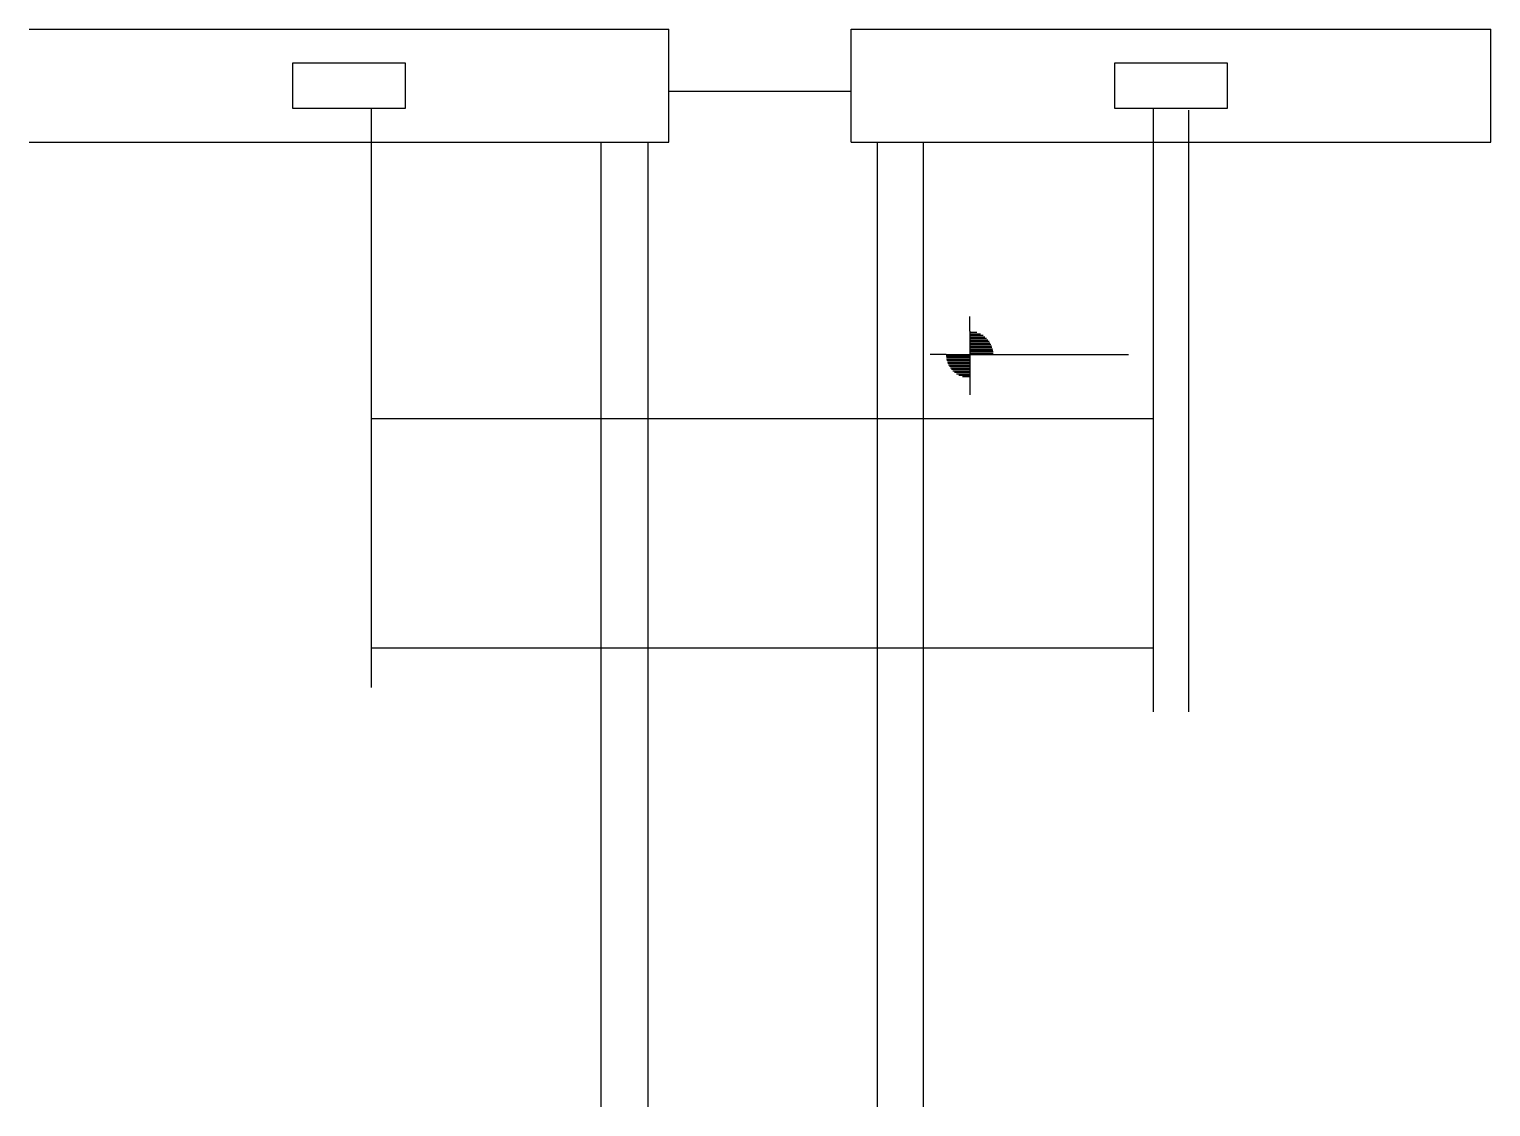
# Model space of a CAD drawing. Header units: metres. Extents: x 5053 to 5830, y 2712 to 3285.
import ezdxf

# ---------------------------------------------------------------- set-up
doc = ezdxf.new("R2010")
doc.units = ezdxf.units.M
for name, color, linetype in [('1', 7, 'Continuous'), ('3', 7, 'Continuous'), ('7', 7, 'Continuous'), ('Painéis', 7, 'Continuous')]:
    doc.layers.add(name, color=color, linetype=linetype)

msp = doc.modelspace()

# ---------------------------------------------------------------- linework, layer by layer
at = {"layer": '1', "color": 7, "lineweight": 25}
for p, q in [((5052.92, 3284.82), (5392.93, 3284.82)), ((5392.93, 3224.82), (5392.93, 3284.82)), ((5489.92, 3224.82), (5489.92, 3284.82)), ((5489.92, 3284.82), (5829.92, 3284.82)), ((5829.92, 3224.82), (5829.92, 3284.82)), ((5052.92, 3224.82), (5392.93, 3224.82)), ((5489.92, 3224.82), (5829.92, 3224.82))]:
    msp.add_line(p, q, dxfattribs=at)
at = {"layer": '3', "color": 7, "lineweight": 25}
for p, q in [((5234.92, 3224.82), (5234.92, 3242.82)), ((5669.42, 3224.82), (5669.42, 3241.82)), ((5552.91, 3124.28), (5552.91, 3131.99)), ((5552.91, 3124.28), (5552.91, 3099.28)), ((5552.91, 3123.67), (5556.76, 3123.67)), ((5552.91, 3122.88), (5558.66, 3122.88)), ((5552.91, 3122.09), (5559.98, 3122.09)), ((5552.91, 3121.3), (5561.02, 3121.3)), ((5552.91, 3120.5), (5561.86, 3120.5)), ((5552.91, 3119.71), (5562.57, 3119.71)), ((5552.91, 3118.92), (5563.17, 3118.92)), ((5552.91, 3118.12), (5563.68, 3118.12)), ((5552.91, 3117.33), (5564.11, 3117.33)), ((5552.91, 3116.54), (5564.47, 3116.54)), ((5540.41, 3111.78), (5531.95, 3111.78)), ((5540.41, 3111.78), (5565.41, 3111.78)), ((5552.91, 3110.99), (5540.41, 3110.99)), ((5552.91, 3110.2), (5540.51, 3110.2)), ((5552.91, 3109.4), (5540.64, 3109.4)), ((5552.91, 3108.61), (5540.82, 3108.61)), ((5552.91, 3115.75), (5564.76, 3115.75)), ((5552.91, 3114.95), (5565, 3114.95)), ((5552.91, 3114.16), (5565.18, 3114.16)), ((5552.91, 3113.37), (5565.31, 3113.37)), ((5552.91, 3112.57), (5565.41, 3112.57)), ((5565.41, 3111.78), (5637.34, 3111.78)), ((5552.91, 3107.82), (5541.05, 3107.82)), ((5552.91, 3107.02), (5541.35, 3107.02)), ((5552.91, 3106.23), (5541.71, 3106.23)), ((5552.91, 3105.44), (5542.14, 3105.44)), ((5552.91, 3104.65), (5542.64, 3104.65)), ((5552.91, 3103.85), (5543.24, 3103.85)), ((5552.91, 3103.06), (5543.95, 3103.06)), ((5552.91, 3102.27), (5544.8, 3102.27)), ((5552.91, 3101.48), (5545.84, 3101.48)), ((5552.91, 3100.68), (5547.16, 3100.68)), ((5552.91, 3099.89), (5549.06, 3099.89)), ((5552.91, 3099.28), (5552.91, 3090.43))]:
    msp.add_line(p, q, dxfattribs=at)
for points in [[(5650.42, 3242.82), (5650.42, 2921.82)], [(5234.92, 2934.82), (5234.92, 3224.82)], [(5669.42, 2921.82), (5669.42, 3224.82)]]:
    msp.add_lwpolyline(points, dxfattribs=at)
at = {"layer": '7', "color": 7, "lineweight": 25}
for points in [[(5192.92, 3242.82), (5252.92, 3242.82), (5252.92, 3266.82), (5192.92, 3266.82), (5192.92, 3242.82)], [(5629.92, 3242.82), (5689.92, 3242.82), (5689.92, 3266.82), (5629.92, 3266.82), (5629.92, 3242.82)]]:
    msp.add_lwpolyline(points, dxfattribs=at)
at = {"layer": 'Painéis', "color": 7, "lineweight": 25}
for p, q in [((5392.93, 3251.82), (5489.93, 3251.82)), ((5356.92, 2711.82), (5356.92, 3224.82)), ((5381.92, 2711.82), (5381.92, 3224.82)), ((5503.92, 2711.82), (5503.92, 3224.82)), ((5528.42, 2711.82), (5528.42, 3224.82)), ((5234.92, 3077.82), (5650.42, 3077.82)), ((5234.92, 2955.82), (5650.42, 2955.82))]:
    msp.add_line(p, q, dxfattribs=at)

doc.saveas('drawing.dxf')
